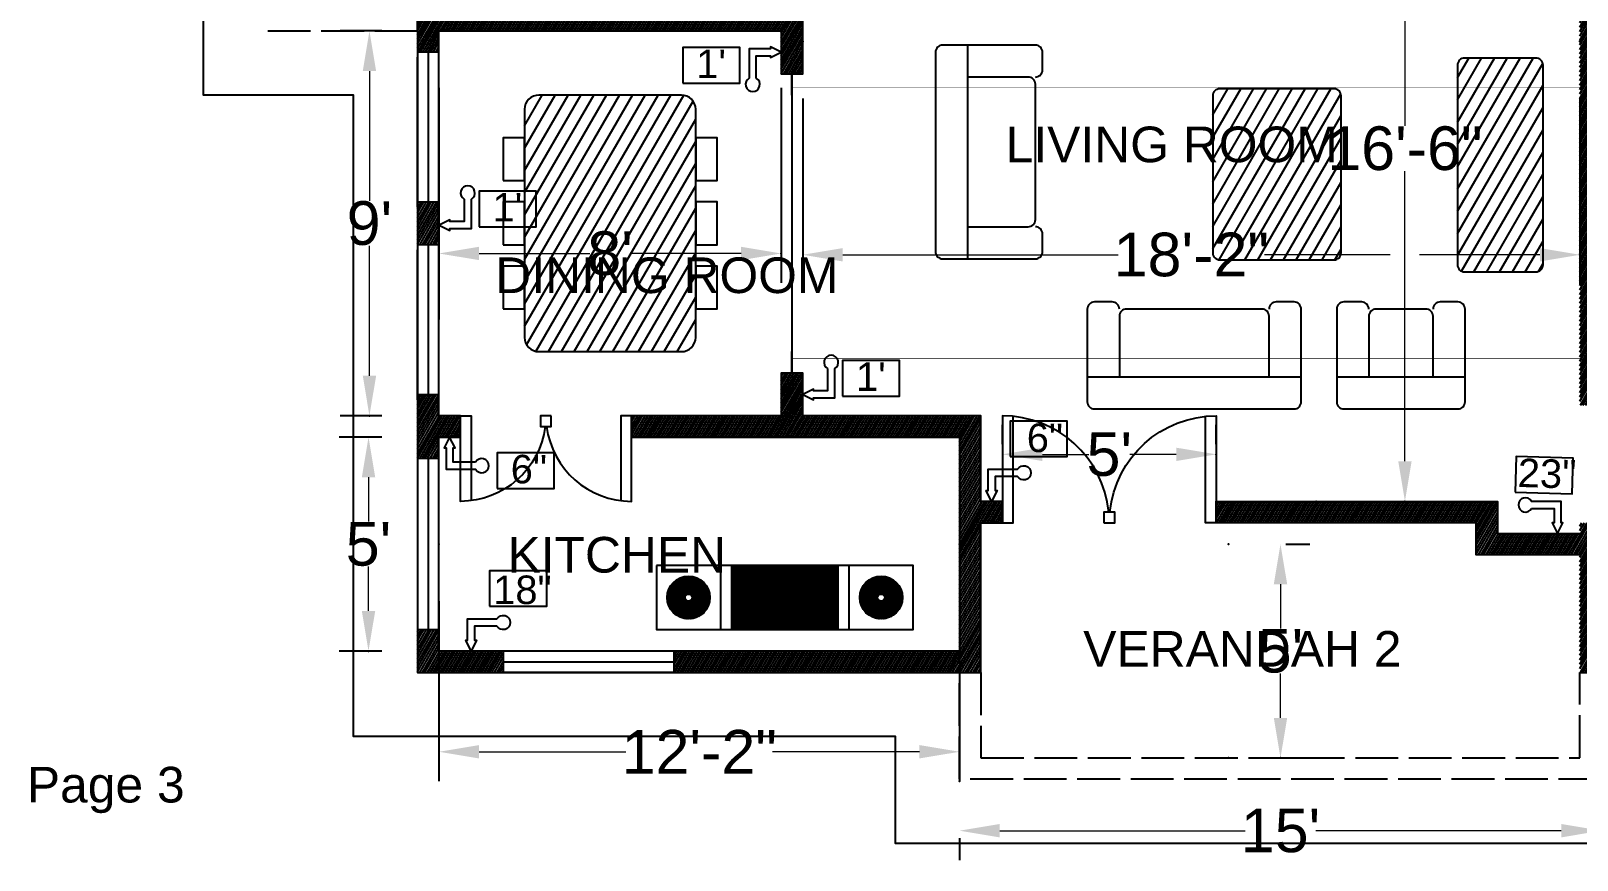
# Model space of a CAD drawing. Header units: inches. Extents: x -992 to 1318, y -395 to 1122.
# Drawn here: x -121.9 to 311.7, y -131.7 to 101 of the extents above; entities that cross this region are included whole.
import ezdxf

# ---------------------------------------------------------------- set-up
doc = ezdxf.new("R2010")
doc.units = ezdxf.units.IN
doc.header["$MEASUREMENT"] = 0
doc.linetypes.add('ACAD_ISO02W100', pattern=[15, 12, -3])
for name, color, linetype in [('Anno-Dims-01', 210, 'Continuous'), ('Anno-Dims-02', 120, 'Continuous'), ('Anno-Texts', 70, 'Continuous'), ('Anno-Texts-Pg-No', 70, 'Continuous'), ('Doors-01', 222, 'Continuous'), ('Doors-Design-02', 7, 'Continuous'), ('Doors-Knobs-04', 20, 'Continuous'), ('Furn-01', 52, 'Continuous'), ('Furn-03', 11, 'Continuous'), ('Multileader-Dims', 60, 'Continuous'), ('Multileaders', 40, 'Continuous'), ('Plan-01', 7, 'Continuous'), ('Plan-Hatch-01', 61, 'Continuous'), ('Roof-01', 7, 'Continuous'), ('Verandah', 201, 'Continuous'), ('Windows-01', 240, 'Continuous')]:
    doc.layers.add(name, color=color, linetype=linetype)
doc.layers.add('Arch', color=7, linetype='Continuous', plot=False)
doc.styles.get("Standard").update_dxf_attribs({"font": 'arial.ttf'})
doc.dimstyles.get("Standard").update_dxf_attribs({"dimtxt": 12.25, "dimasz": 11.25, "dimexe": 8.25, "dimexo": 16, "dimgap": 0.09, "dimtad": 0, "dimtih": 1, "dimtoh": 1, "dimdec": 0, "dimzin": 0, "dimdsep": 46, "dimlunit": 4, "dimtxsty": 'Standard', "dimcen": 0.09, "dimadec": 0, "dimazin": 0, "dimtfac": 1, "dimtdec": 0, "dimtofl": 0, "dimtmove": 0, "dimatfit": 3, "dimfxl": 1, "dimtolj": 1, "dimtzin": 0, "dimlwd": 5, "dimarcsym": 0})
pattern_1 = [(60, (-174.3238, 2e-14), (-2.70633, 1.5625), [])]

# ---------------------------------------------------------------- blocks, each defined once
blk = doc.blocks.new('*D10')
at = {"layer": 'Anno-Dims-01', "color": 0, "lineweight": -2, "transparency": 16777216}
for p, q in [((94.54, 81.96), (94.54, 29.89)), ((312.54, 81.96), (312.54, 29.89))]:
    blk.add_line(p, q, dxfattribs=at)
at = {"layer": 'Anno-Dims-01', "color": 0, "lineweight": 5, "transparency": 16777216}
for p, q in [((105.79, 38.14), (182.99, 38.14)), ((259.32, 38.14), (224.1, 38.14)), ((301.29, 38.14), (267.57, 38.14))]:
    blk.add_line(p, q, dxfattribs=at)
at = {"layer": 'Anno-Dims-01', "color": 0, "transparency": 16777216}
for points in [[(105.79, 40.02), (105.79, 36.27), (94.54, 38.14)], [(301.29, 40.02), (301.29, 36.27), (312.54, 38.14)]]:
    blk.add_solid(points, dxfattribs=at)
at = {"layer": 'Arch', "color": 0, "transparency": 16777216}
for p in [(94.54, 97.96), (312.54, 97.96), (312.54, 38.14)]:
    blk.add_point(p, dxfattribs=at)
at = {"layer": 'Anno-Dims-01', "color": 0, "transparency": 16777216, "insert": (203.54, 38.14), "char_height": 12.25, "attachment_point": 5}
blk.add_mtext('\\A1;18\'-2"', dxfattribs=at)
blk = doc.blocks.new('*D11')
at = {"layer": 'Anno-Dims-01', "color": 0, "lineweight": -2, "transparency": 16777216}
for p, q in [((254.54, 166.96), (271.7, 166.96)), ((254.54, -31.04), (271.7, -31.04))]:
    blk.add_line(p, q, dxfattribs=at)
at = {"layer": 'Anno-Dims-01', "color": 0, "lineweight": 5, "transparency": 16777216}
for p, q in [((263.45, 155.71), (263.45, 74.31)), ((263.45, -19.79), (263.45, 61.62))]:
    blk.add_line(p, q, dxfattribs=at)
at = {"layer": 'Anno-Dims-01', "color": 0, "transparency": 16777216}
for points in [[(261.57, 155.71), (265.32, 155.71), (263.45, 166.96)], [(261.57, -19.79), (265.32, -19.79), (263.45, -31.04)]]:
    blk.add_solid(points, dxfattribs=at)
at = {"layer": 'Arch', "color": 0, "transparency": 16777216}
for p in [(238.54, 166.96), (238.54, -31.04), (263.45, -31.04)]:
    blk.add_point(p, dxfattribs=at)
at = {"layer": 'Anno-Dims-01', "color": 0, "transparency": 16777216, "insert": (263.45, 67.96), "char_height": 12.25, "attachment_point": 5}
blk.add_mtext('\\A1;16\'-6"', dxfattribs=at)
blk = doc.blocks.new('*D12')
at = {"layer": 'Anno-Dims-02', "color": 0, "lineweight": -2, "transparency": 16777216}
for p, q in [((-7.46, -59.04), (-7.46, -109.56)), ((138.54, -59.04), (138.54, -109.56))]:
    blk.add_line(p, q, dxfattribs=at)
at = {"layer": 'Anno-Dims-02', "color": 0, "lineweight": 5, "transparency": 16777216}
for p, q in [((3.79, -101.31), (44.99, -101.31)), ((127.29, -101.31), (86.1, -101.31))]:
    blk.add_line(p, q, dxfattribs=at)
at = {"layer": 'Anno-Dims-02', "color": 0, "transparency": 16777216}
for points in [[(3.79, -99.43), (3.79, -103.18), (-7.46, -101.31)], [(127.29, -99.43), (127.29, -103.18), (138.54, -101.31)]]:
    blk.add_solid(points, dxfattribs=at)
at = {"layer": 'Arch', "color": 0, "transparency": 16777216}
for p in [(-7.46, -43.04), (138.54, -43.04), (138.54, -101.31)]:
    blk.add_point(p, dxfattribs=at)
at = {"layer": 'Anno-Dims-02', "color": 0, "transparency": 16777216, "insert": (65.54, -101.31), "char_height": 12.25, "attachment_point": 5}
blk.add_mtext('\\A1;12\'-2"', dxfattribs=at)
blk = doc.blocks.new('*D13')
at = {"layer": 'Anno-Dims-01', "color": 0, "lineweight": -2, "transparency": 16777216}
for p, q in [((-7.46, 84.96), (-7.46, 30.26)), ((88.54, 84.96), (88.54, 30.26))]:
    blk.add_line(p, q, dxfattribs=at)
at = {"layer": 'Anno-Dims-01', "color": 0, "lineweight": 5, "transparency": 16777216}
for p, q in [((3.79, 38.51), (34.81, 38.51)), ((77.29, 38.51), (46.28, 38.51))]:
    blk.add_line(p, q, dxfattribs=at)
at = {"layer": 'Anno-Dims-01', "color": 0, "transparency": 16777216}
for points in [[(3.79, 40.39), (3.79, 36.64), (-7.46, 38.51)], [(77.29, 40.39), (77.29, 36.64), (88.54, 38.51)]]:
    blk.add_solid(points, dxfattribs=at)
at = {"layer": 'Arch', "color": 0, "transparency": 16777216}
for p in [(-7.46, 100.96), (88.54, 100.96), (88.54, 38.51)]:
    blk.add_point(p, dxfattribs=at)
at = {"layer": 'Anno-Dims-01', "color": 0, "transparency": 16777216, "insert": (40.54, 38.51), "char_height": 12.25, "attachment_point": 5}
blk.add_mtext("\\A1;8'", dxfattribs=at)
blk = doc.blocks.new('*D16')
at = {"layer": 'Anno-Dims-01', "color": 0, "lineweight": -2, "transparency": 16777216}
for p, q in [((150.54, -15.04), (150.54, -9.6)), ((210.54, -15.04), (210.54, -9.6))]:
    blk.add_line(p, q, dxfattribs=at)
at = {"layer": 'Anno-Dims-01', "color": 0, "lineweight": 5, "transparency": 16777216}
for p, q in [((161.79, -17.85), (174.82, -17.85)), ((199.29, -17.85), (186.27, -17.85))]:
    blk.add_line(p, q, dxfattribs=at)
at = {"layer": 'Anno-Dims-01', "color": 0, "transparency": 16777216}
for points in [[(161.79, -15.98), (161.79, -19.73), (150.54, -17.85)], [(199.29, -15.98), (199.29, -19.73), (210.54, -17.85)]]:
    blk.add_solid(points, dxfattribs=at)
at = {"layer": 'Arch', "color": 0, "transparency": 16777216}
for p in [(210.54, -17.85), (150.54, -31.04), (210.54, -31.04)]:
    blk.add_point(p, dxfattribs=at)
at = {"layer": 'Anno-Dims-01', "color": 0, "transparency": 16777216, "insert": (180.54, -17.85), "char_height": 12.25, "attachment_point": 5}
blk.add_mtext("\\A1;5'", dxfattribs=at)
blk = doc.blocks.new('*D17')
at = {"layer": 'Anno-Dims-01', "color": 0, "lineweight": -2, "transparency": 16777216}
for p, q in [((230, -43.04), (236.79, -43.04)), ((230, -103.04), (236.79, -103.04))]:
    blk.add_line(p, q, dxfattribs=at)
at = {"layer": 'Anno-Dims-01', "color": 0, "lineweight": 5, "transparency": 16777216}
for p, q in [((228.54, -54.29), (228.54, -66.72)), ((228.54, -91.79), (228.54, -79.36))]:
    blk.add_line(p, q, dxfattribs=at)
at = {"layer": 'Anno-Dims-01', "color": 0, "transparency": 16777216}
for points in [[(226.67, -54.29), (230.42, -54.29), (228.54, -43.04)], [(226.67, -91.79), (230.42, -91.79), (228.54, -103.04)]]:
    blk.add_solid(points, dxfattribs=at)
at = {"layer": 'Arch', "color": 0, "transparency": 16777216}
for p in [(214, -43.04), (214, -103.04), (228.54, -103.04)]:
    blk.add_point(p, dxfattribs=at)
at = {"layer": 'Anno-Dims-01', "color": 0, "transparency": 16777216, "insert": (228.54, -73.04), "char_height": 12.25, "attachment_point": 5}
blk.add_mtext("\\A1;5'", dxfattribs=at)
blk = doc.blocks.new('*D27')
at = {"layer": 'Anno-Dims-02', "color": 0, "lineweight": -2, "transparency": 16777216}
for p, q in [((-23.46, 100.96), (-35.21, 100.96)), ((-23.46, -7.04), (-35.21, -7.04))]:
    blk.add_line(p, q, dxfattribs=at)
at = {"layer": 'Anno-Dims-02', "color": 0, "lineweight": 5, "transparency": 16777216}
for p, q in [((-26.96, 89.71), (-26.96, 53.31)), ((-26.96, 4.21), (-26.96, 40.62))]:
    blk.add_line(p, q, dxfattribs=at)
at = {"layer": 'Anno-Dims-02', "color": 0, "transparency": 16777216}
for points in [[(-28.83, 89.71), (-25.08, 89.71), (-26.96, 100.96)], [(-28.83, 4.21), (-25.08, 4.21), (-26.96, -7.04)]]:
    blk.add_solid(points, dxfattribs=at)
at = {"layer": 'Arch', "color": 0, "transparency": 16777216}
for p in [(-7.46, 100.96), (-26.96, -7.04), (-7.46, -7.04)]:
    blk.add_point(p, dxfattribs=at)
at = {"layer": 'Anno-Dims-02', "color": 0, "transparency": 16777216, "insert": (-26.96, 46.96), "char_height": 12.25, "attachment_point": 5}
blk.add_mtext("\\A1;9'", dxfattribs=at)
blk = doc.blocks.new('*D28')
at = {"layer": 'Anno-Dims-02', "color": 0, "lineweight": -2, "transparency": 16777216}
for p, q in [((-23.46, -13.04), (-35.47, -13.04)), ((-23.46, -73.04), (-35.47, -73.04))]:
    blk.add_line(p, q, dxfattribs=at)
at = {"layer": 'Anno-Dims-02', "color": 0, "lineweight": 5, "transparency": 16777216}
for p, q in [((-27.22, -24.29), (-27.22, -36.72)), ((-27.22, -61.79), (-27.22, -49.36))]:
    blk.add_line(p, q, dxfattribs=at)
at = {"layer": 'Anno-Dims-02', "color": 0, "transparency": 16777216}
for points in [[(-29.09, -24.29), (-25.34, -24.29), (-27.22, -13.04)], [(-29.09, -61.79), (-25.34, -61.79), (-27.22, -73.04)]]:
    blk.add_solid(points, dxfattribs=at)
at = {"layer": 'Arch', "color": 0, "transparency": 16777216}
for p in [(-7.46, -13.04), (-27.22, -73.04), (-7.46, -73.04)]:
    blk.add_point(p, dxfattribs=at)
at = {"layer": 'Anno-Dims-02', "color": 0, "transparency": 16777216, "insert": (-27.22, -43.04), "char_height": 12.25, "attachment_point": 5}
blk.add_mtext("\\A1;5'", dxfattribs=at)
blk = doc.blocks.new('*D38')
at = {"layer": 'Anno-Dims-02', "color": 0, "lineweight": -2, "transparency": 16777216}
for p, q in [((138.54, -125.56), (138.54, -131.7)), ((318.54, -125.04), (318.54, -131.7))]:
    blk.add_line(p, q, dxfattribs=at)
at = {"layer": 'Anno-Dims-02', "color": 0, "lineweight": 5, "transparency": 16777216}
for p, q in [((149.79, -123.45), (218.64, -123.45)), ((307.29, -123.45), (238.45, -123.45))]:
    blk.add_line(p, q, dxfattribs=at)
at = {"layer": 'Anno-Dims-02', "color": 0, "transparency": 16777216}
for points in [[(149.79, -121.58), (149.79, -125.33), (138.54, -123.45)], [(307.29, -121.58), (307.29, -125.33), (318.54, -123.45)]]:
    blk.add_solid(points, dxfattribs=at)
at = {"layer": 'Arch', "color": 0, "transparency": 16777216}
for p in [(138.54, -109.56), (318.54, -109.04), (318.54, -123.45)]:
    blk.add_point(p, dxfattribs=at)
at = {"layer": 'Anno-Dims-02', "color": 0, "transparency": 16777216, "insert": (228.54, -123.45), "char_height": 12.25, "attachment_point": 5}
blk.add_mtext("\\A1;15'", dxfattribs=at)

msp = doc.modelspace()

# ---------------------------------------------------------------- hatches: boundary and pattern name
at = {"layer": 'Furn-01'}
h = msp.add_hatch(dxfattribs=at)
h.set_pattern_fill('ANSI31', color=256, angle=180)
h.set_pattern_definition([(225, (-1751.89463, 836.97614), (0.088388348, -0.088388348), [])])
h.paths.add_polyline_path([(122.54, -58.04, 1), (110.54, -58.04, 1)])
h.paths.add_polyline_path([(115.54, -58.04, -1), (117.54, -58.04, -1)], flags=16)
h.paths.add_polyline_path([(56.54, -58.04, 1), (68.54, -58.04, 1)])
h.paths.add_polyline_path([(63.54, -58.04, -1), (61.54, -58.04, -1)], flags=16)
h.paths.add_polyline_path([(104.54, -67.04), (104.54, -49.04), (74.54, -49.04), (74.54, -67.04)])
at = {"layer": 'Furn-03'}
h = msp.add_hatch(dxfattribs=at)
h.set_pattern_fill('ANSI31', color=256, scale=25, angle=15)
h.set_pattern_definition([(60, (-180.3238, 2e-14), (-2.70633, 1.5625), [])])
h.paths.add_polyline_path([(278.18, 35.35, 0.414214), (280.18, 33.35), (300.18, 33.35, 0.414214), (302.18, 35.35), (302.18, 91.35, 0.414214), (300.18, 93.35), (280.18, 93.35, 0.414214), (278.18, 91.35)])
h = msp.add_hatch(dxfattribs=at)
h.set_pattern_fill('ANSI31', color=256, scale=25, angle=15)
h.set_pattern_definition(pattern_1)
h.paths.add_polyline_path([(16.54, 14.96, 0.414214), (20.54, 10.96), (60.54, 10.96, 0.414214), (64.54, 14.96), (64.54, 78.96, 0.414214), (60.54, 82.96), (20.54, 82.96, 0.414214), (16.54, 78.96)])
h = msp.add_hatch(dxfattribs=at)
h.set_pattern_fill('ANSI31', color=256, scale=25, angle=15)
h.set_pattern_definition(pattern_1)
h.paths.add_polyline_path([(245.54, 82.72, 0.414214), (243.54, 84.72), (211.54, 84.72, 0.414214), (209.54, 82.72), (209.54, 38.72, 0.414214), (211.54, 36.72), (243.54, 36.72, 0.414214), (245.54, 38.72)])
at = {"layer": 'Plan-Hatch-01'}
h = msp.add_hatch(dxfattribs=at)
h.set_pattern_fill('ANSI31', color=256, scale=5, angle=15)
h.set_pattern_definition([(60, (-174.3238, 2e-14), (-0.5412659, 0.3125), [])])
h.paths.add_polyline_path([(-7.46, 316.96), (-7.46, 310.96), (-1.46, 310.96), (-1.46, 316.96), (16.54, 316.96), (16.54, 322.96), (-55.46, 322.96), (-55.46, 250.96), (-7.46, 250.96), (-7.46, 160.96), (-1.46, 160.96), (-1.46, 166.96), (112.54, 166.96), (112.54, 172.96), (-1.46, 172.96), (-1.46, 280.96), (-7.46, 280.96), (-7.46, 256.96), (-49.46, 256.96), (-49.46, 316.96)])
h.paths.add_polyline_path([(64.54, 322.96), (64.54, 316.96), (88.54, 316.96), (88.54, 322.96)], flags=17)
h.paths.add_polyline_path([(154.54, 316.96), (154.54, 262.96), (160.54, 262.96), (160.54, 316.96), (187.54, 316.96), (187.54, 322.96), (136.54, 322.96), (136.54, 316.96)])
h.paths.add_polyline_path([(205.54, 322.96), (205.54, 316.96), (232.54, 316.96), (232.54, 226.96), (160.54, 226.96), (160.54, 232.96), (154.54, 232.96), (154.54, 172.96), (148.54, 172.96), (148.54, 166.96), (238.54, 166.96), (238.54, 174.96), (232.54, 174.96), (232.54, 172.96), (160.54, 172.96), (160.54, 220.96), (232.54, 220.96), (232.54, 200.96), (238.54, 200.96), (238.54, 202.96), (270.54, 202.96), (270.54, 208.96), (238.54, 208.96), (238.54, 316.96), (326.54, 316.96), (326.54, 322.96)])
h.paths.add_polyline_path([(392.54, 316.96), (392.54, 298.96), (398.54, 298.96), (398.54, 316.96), (420.94, 316.96), (420.94, 322.96), (374.54, 322.96), (374.54, 316.96)], flags=17)
h.paths.add_polyline_path([(450.94, 316.96), (450.94, 265.96), (398.54, 265.96), (398.54, 268.96), (392.54, 268.96), (392.54, 241.96), (398.54, 241.96), (398.54, 259.96), (450.94, 259.96), (450.94, 208.96), (398.54, 208.96), (398.54, 211.96), (392.54, 211.96), (392.54, 208.96), (306.54, 208.96), (306.54, 202.96), (312.54, 202.96), (312.54, 142.96), (318.54, 142.96), (318.54, 148.96), (321.54, 148.96), (321.54, 154.96), (318.54, 154.96), (318.54, 202.96), (381.94, 202.96), (381.94, 154.96), (351.54, 154.96), (351.54, 148.96), (390.94, 148.96), (390.94, 154.96), (387.94, 154.96), (387.94, 202.96), (450.94, 202.96), (450.94, 184.96), (456.94, 184.96), (456.94, 322.96), (438.94, 322.96), (438.94, 316.96)])
h.paths.add_polyline_path([(456.94, 166.96), (450.94, 166.96), (450.94, 154.96), (420.94, 154.96), (420.94, 148.96), (450.94, 148.96), (450.94, 136.96), (456.94, 136.96)])
h.paths.add_polyline_path([(456.94, 88.96), (450.94, 88.96), (450.94, 4.96), (318.54, 4.96), (318.54, 106.96), (312.54, 106.96), (312.54, -4.04), (318.54, -4.04), (318.54, -1.04), (450.94, -1.04), (450.94, -73.04), (378.54, -73.04), (378.54, -79.04), (456.94, -79.04)])
h.paths.add_polyline_path([(312.54, -79.04), (330.54, -79.04), (330.54, -73.04), (318.54, -73.04), (318.54, -37.04), (312.54, -37.04), (312.54, -40.04), (289.45, -40.04), (289.45, -31.04), (210.54, -31.04), (210.54, -37.04), (283.45, -37.04), (283.45, -46.04), (312.54, -46.04)])
h.paths.add_polyline_path([(138.54, -73.04), (58.54, -73.04), (58.54, -79.04), (144.54, -79.04), (144.54, -37.04), (150.54, -37.04), (150.54, -31.04), (144.54, -31.04), (144.54, -7.04), (94.54, -7.04), (94.54, 4.96), (88.54, 4.96), (88.54, -7.04), (46.54, -7.04), (46.54, -13.04), (138.54, -13.04)])
h.paths.add_polyline_path([(-7.46, -73.04), (-7.46, -67.04), (-13.46, -67.04), (-13.46, -79.04), (10.54, -79.04), (10.54, -73.04)])
h.paths.add_polyline_path([(-13.46, -19.04), (-7.46, -19.04), (-7.46, -13.04), (-1.46, -13.04), (-1.46, -7.04), (-7.46, -7.04), (-7.46, -1.04), (-13.46, -1.04)])
h.paths.add_polyline_path([(-7.46, 40.96), (-7.46, 52.96), (-13.46, 52.96), (-13.46, 40.96)])
h.paths.add_polyline_path([(-1.46, 106.96), (-1.46, 112.96), (-7.46, 112.96), (-7.46, 106.96), (-13.46, 106.96), (-13.46, 94.96), (-7.46, 94.96), (-7.46, 100.96), (88.54, 100.96), (88.54, 88.96), (94.54, 88.96), (94.54, 106.96)])

# ---------------------------------------------------------------- linework, layer by layer
at = {"layer": 'Arch', "extrusion": (1, 4.44089e-17, 5.91646e-32)}
msp.add_arc((46.96, 72, 91.54), 39, 0, 180, dxfattribs=at)
at = {"layer": 'Arch'}
for points in [[(91.54, 88.96, 72), (91.54, 85.96, 72), (91.54, 82.96, 72), (91.54, 82.96, 69), (91.54, 82.96, 66), (91.54, 83.46, 66), (91.54, 83.96, 66), (91.54, 83.96, 65), (91.54, 83.96, 64), (91.54, 84.46, 64), (91.54, 84.96, 64), (91.54, 84.96, 63.43), (91.54, 84.96, 62.87), (91.54, 84.46, 62.58), (91.54, 84.46, 62), (91.54, 84.46, 61.42), (91.54, 84.96, 61.13), (91.54, 84.96, 60.5), (91.54, 84.96, 59.87), (91.54, 84.46, 59.58), (91.54, 84.46, 59), (91.54, 84.46, 58.42), (91.54, 84.96, 58.13), (91.54, 84.96, 57.5), (91.54, 84.96, 56.87), (91.54, 84.46, 56.58), (91.54, 84.46, 56), (91.54, 84.46, 55.42), (91.54, 84.96, 55.13), (91.54, 84.96, 38), (91.54, 84.96, 20.87), (91.54, 84.46, 20.58), (91.54, 84.46, 20), (91.54, 84.46, 19.42), (91.54, 84.96, 19.13), (91.54, 84.96, 18.5), (91.54, 84.96, 17.87), (91.54, 84.46, 17.58), (91.54, 84.46, 17), (91.54, 84.46, 16.42), (91.54, 84.96, 16.13), (91.54, 84.96, 15.5), (91.54, 84.96, 14.87), (91.54, 84.46, 14.58), (91.54, 84.46, 14), (91.54, 84.46, 13.42), (91.54, 84.96, 13.13), (91.54, 84.96, 12.57), (91.54, 84.96, 12), (91.54, 84.46, 12), (91.54, 83.96, 12), (91.54, 83.96, 11), (91.54, 83.96, 10), (91.54, 83.46, 10), (91.54, 82.96, 10), (91.54, 82.96, 5), (91.54, 82.96), (91.54, 85.96), (91.54, 88.96)], [(91.54, 4.96, 72), (91.54, 7.96, 72), (91.54, 10.96, 72), (91.54, 10.96, 69), (91.54, 10.96, 66), (91.54, 10.46, 66), (91.54, 9.96, 66), (91.54, 9.96, 65), (91.54, 9.96, 64), (91.54, 9.46, 64), (91.54, 8.96, 64), (91.54, 8.96, 63.43), (91.54, 8.96, 62.87), (91.54, 9.46, 62.58), (91.54, 9.46, 62), (91.54, 9.46, 61.42), (91.54, 8.96, 61.13), (91.54, 8.96, 60.5), (91.54, 8.96, 59.87), (91.54, 9.46, 59.58), (91.54, 9.46, 59), (91.54, 9.46, 58.42), (91.54, 8.96, 58.13), (91.54, 8.96, 57.5), (91.54, 8.96, 56.87), (91.54, 9.46, 56.58), (91.54, 9.46, 56), (91.54, 9.46, 55.42), (91.54, 8.96, 55.13), (91.54, 8.96, 38), (91.54, 8.96, 20.87), (91.54, 9.46, 20.58), (91.54, 9.46, 20), (91.54, 9.46, 19.42), (91.54, 8.96, 19.13), (91.54, 8.96, 18.5), (91.54, 8.96, 17.87), (91.54, 9.46, 17.58), (91.54, 9.46, 17), (91.54, 9.46, 16.42), (91.54, 8.96, 16.13), (91.54, 8.96, 15.5), (91.54, 8.96, 14.87), (91.54, 9.46, 14.58), (91.54, 9.46, 14), (91.54, 9.46, 13.42), (91.54, 8.96, 13.13), (91.54, 8.96, 12.57), (91.54, 8.96, 12), (91.54, 9.46, 12), (91.54, 9.96, 12), (91.54, 9.96, 11), (91.54, 9.96, 10), (91.54, 10.46, 10), (91.54, 10.96, 10), (91.54, 10.96, 5), (91.54, 10.96), (91.54, 7.96), (91.54, 4.96)]]:
    msp.add_rational_spline(points, [1, 1, 1, 1, 1, 1, 1, 1, 1, 1, 1, 1, 1, 0.866025403784, 1, 0.866025403784, 1, 1, 1, 0.866025403784, 1, 0.866025403784, 1, 1, 1, 0.866025403784, 1, 0.866025403784, 1, 1, 1, 0.866025403784, 1, 0.866025403784, 1, 1, 1, 0.866025403784, 1, 0.866025403784, 1, 1, 1, 0.866025403784, 1, 0.866025403784, 1, 1, 1, 1, 1, 1, 1, 1, 1, 1, 1, 1, 1], degree=2, knots=[0, 0, 0, 1, 1, 2, 2, 3, 3, 4, 4, 5, 5, 6, 6, 7.047198, 7.047198, 8.094395, 8.094395, 9.094395, 9.094395, 10.141593, 10.141593, 11.18879, 11.18879, 12.18879, 12.18879, 13.235988, 13.235988, 14.283185, 14.283185, 15.283185, 15.283185, 16.330383, 16.330383, 17.37758, 17.37758, 18.37758, 18.37758, 19.424778, 19.424778, 20.471976, 20.471976, 21.471976, 21.471976, 22.519173, 22.519173, 23.566371, 23.566371, 24.566371, 24.566371, 25.566371, 25.566371, 26.566371, 26.566371, 27.566371, 27.566371, 28.566371, 28.566371, 29.566371, 29.566371, 29.566371], dxfattribs=at)
at = {"layer": 'Doors-01', "extrusion": (-1, -2.22045e-16, 0), "elevation": 7.46}
for points in [[(-19.96, 76), (-38.96, 76), (-38.96, 38), (-19.96, 38)], [(-21.96, 74), (-21.96, 40), (-36.96, 40), (-36.96, 74)], [(-21.96, 74), (-21.96, 40), (-36.96, 40), (-36.96, 74)]]:
    msp.add_lwpolyline(points, close=True, dxfattribs=at)
at = {"layer": 'Doors-01'}
for points in [[(22.36, -10.04, -0.377964), (-1.46, -31.04), (-1.46, -7.04), (1.54, -7.04), (1.54, -30.85)], [(22.73, -10.04, 0.377964), (46.54, -31.04), (46.54, -7.04), (43.54, -7.04), (43.54, -30.85)], [(180.39, -34.04, 0.38517), (150.54, -7.04), (150.54, -37.04), (153.54, -37.04), (153.54, -7.19)], [(180.69, -34.04, -0.38517), (210.54, -7.04), (210.54, -37.04), (207.54, -37.04), (207.54, -7.19)]]:
    msp.add_lwpolyline(points, format="xyb", dxfattribs=at)
for points in [[(24.04, -7.04), (21.04, -7.04), (21.04, -10.04), (24.04, -10.04)], [(179.04, -37.04), (182.04, -37.04), (182.04, -34.04), (179.04, -34.04)]]:
    msp.add_lwpolyline(points, close=True, dxfattribs=at)
at = {"layer": 'Doors-01', "extrusion": (-8.99421e-17, -1, -2.22045e-16), "elevation": 79.04}
for points in [[(10.54, 36), (58.54, 36), (58.54, 84), (10.54, 84)], [(11.13, 83.41), (33.13, 83.41), (33.13, 39.41), (11.13, 39.41)], [(12.54, 38), (56.54, 38), (56.54, 82), (12.54, 82)], [(13.13, 81.41), (31.13, 81.41), (31.13, 41.41), (13.13, 41.41)], [(13.13, 81.41), (31.13, 81.41), (31.13, 41.41), (13.13, 41.41)], [(56.54, 38), (56.54, 82), (34.54, 82), (34.54, 38)]]:
    msp.add_lwpolyline(points, close=True, dxfattribs=at)
at = {"layer": 'Doors-01', "extrusion": (0, -1, -1.38023e-15), "elevation": 79.04}
msp.add_lwpolyline([(54.54, 40), (54.54, 80), (36.54, 80), (36.54, 40)], close=True, dxfattribs=at)
msp.add_lwpolyline([(54.54, 40), (54.54, 80), (36.54, 80), (36.54, 40)], close=True, dxfattribs=at)
at = {"layer": 'Doors-Design-02', "extrusion": (-1, -2.22045e-16, 0), "elevation": 13.46}
for points in [[(-51.55, 37.41), (-51.55, 79.41), (-93.55, 79.41), (-93.55, 37.41)], [(-53.55, 39.41), (-53.55, 77.41), (-91.55, 77.41), (-91.55, 39.41)], [(2.45, 37.41), (2.45, 79.41), (-39.55, 79.41), (-39.55, 37.41)], [(0.45, 39.41), (0.45, 77.41), (-37.55, 77.41), (-37.55, 39.41)]]:
    msp.add_lwpolyline(points, close=True, dxfattribs=at)
at = {"layer": 'Doors-Knobs-04', "extrusion": (-1, -2.22045e-16, 0)}
for p, q in [((-13.46, 93.55, 1.41), (-13.46, 93.55, 37.41)), ((-13.46, 51.55, 1.41), (-13.46, 51.55, 37.41)), ((-13.46, 39.55, 1.41), (-13.46, 39.55, 37.41)), ((-13.46, -2.45, 1.41), (-13.46, -2.45, 37.41))]:
    msp.add_line(p, q, dxfattribs=at)
at = {"layer": 'Doors-Knobs-04', "extrusion": (-1, 2.73639e-16, -2.22045e-16)}
for p, q in [((-13.46, -19.04), (-13.46, -19.04, 36)), ((-13.46, -68.45, 1.41), (-13.46, -68.45, 37.41))]:
    msp.add_line(p, q, dxfattribs=at)
at = {"layer": 'Doors-Knobs-04', "extrusion": (-8.99421e-17, -1, -2.22045e-16)}
for p, q in [((10.54, -77.04), (10.54, -77.04, 36)), ((58.54, -77.04), (58.54, -77.04, 36))]:
    msp.add_line(p, q, dxfattribs=at)
at = {"layer": 'Furn-01'}
for p, q in [((71.54, -49.04), (71.54, -67.04)), ((74.54, -49.04), (74.54, -67.04)), ((104.54, -67.04), (104.54, -49.04)), ((107.54, -67.04), (107.54, -49.04))]:
    msp.add_line(p, q, dxfattribs=at)
msp.add_lwpolyline([(53.54, -49.04), (53.54, -67.04), (125.54, -67.04), (125.54, -49.04)], close=True, dxfattribs=at)
for centre, radius in [((62.54, -58.04), 6), ((116.54, -58.04), 6), ((62.54, -58.04), 1), ((116.54, -58.04), 1)]:
    msp.add_circle(centre, radius, dxfattribs=at)
at = {"layer": 'Furn-03'}
for p, q in [((140.8, 97), (140.8, 37)), ((174.35, 3.9), (234.35, 3.9)), ((244.32, 3.9), (280.32, 3.9))]:
    msp.add_line(p, q, dxfattribs=at)
for points in [[(159.8, 88, 0.414214), (161.8, 90), (161.8, 95, 0.414214), (159.8, 97), (133.8, 97, 0.414214), (131.8, 95), (131.8, 39, 0.414214), (133.8, 37), (159.8, 37, 0.414214), (161.8, 39), (161.8, 44, 0.414214), (159.8, 46)], [(140.8, 46), (157.8, 46, 0.414214), (159.8, 48), (159.8, 86, 0.414214), (157.8, 88), (140.8, 88)], [(183.35, 22.9, 0.414214), (181.35, 24.9), (176.35, 24.9, 0.414214), (174.35, 22.9), (174.35, -3.1, 0.414214), (176.35, -5.1), (232.35, -5.1, 0.414214), (234.35, -3.1), (234.35, 22.9, 0.414214), (232.35, 24.9), (227.35, 24.9, 0.414214), (225.35, 22.9)], [(225.35, 3.9), (225.35, 20.9, 0.414214), (223.35, 22.9), (185.35, 22.9, 0.414214), (183.35, 20.9), (183.35, 3.9)], [(253.32, 22.9, 0.414214), (251.32, 24.9), (246.32, 24.9, 0.414214), (244.32, 22.9), (244.32, -3.1, 0.414214), (246.32, -5.1), (278.32, -5.1, 0.414214), (280.32, -3.1), (280.32, 22.9, 0.414214), (278.32, 24.9), (273.32, 24.9, 0.414214), (271.32, 22.9)], [(271.32, 3.9), (271.32, 20.9, 0.414214), (269.32, 22.9), (255.32, 22.9, 0.414214), (253.32, 20.9), (253.32, 3.9)]]:
    msp.add_lwpolyline(points, format="xyb", dxfattribs=at)
for points in [[(302.18, 35.35), (302.18, 91.35, 0.414214), (300.18, 93.35), (280.18, 93.35, 0.414214), (278.18, 91.35), (278.18, 35.35, 0.414214), (280.18, 33.35), (300.18, 33.35, 0.414214)], [(20.54, 10.96), (60.54, 10.96, 0.414214), (64.54, 14.96), (64.54, 78.96, 0.414214), (60.54, 82.96), (20.54, 82.96, 0.414214), (16.54, 78.96), (16.54, 14.96, 0.414214)], [(209.54, 82.72), (209.54, 38.72, 0.414214), (211.54, 36.72), (243.54, 36.72, 0.414214), (245.54, 38.72), (245.54, 82.72, 0.414214), (243.54, 84.72), (211.54, 84.72, 0.414214)]]:
    msp.add_lwpolyline(points, format="xyb", close=True, dxfattribs=at)
for points in [[(10.54, 58.96), (16.54, 58.96), (16.54, 70.96), (10.54, 70.96)], [(64.54, 58.96), (70.54, 58.96), (70.54, 70.96), (64.54, 70.96)], [(10.54, 40.96), (16.54, 40.96), (16.54, 52.96), (10.54, 52.96)], [(64.54, 40.96), (70.54, 40.96), (70.54, 52.96), (64.54, 52.96)], [(10.54, 22.96), (16.54, 22.96), (16.54, 34.96), (10.54, 34.96)], [(64.54, 22.96), (70.54, 22.96), (70.54, 34.96), (64.54, 34.96)]]:
    msp.add_lwpolyline(points, close=True, dxfattribs=at)
at = {"layer": 'Multileaders'}
for points in [[(60.94, 86.26), (76.94, 86.26), (76.94, 96.26), (60.94, 96.26)], [(3.81, 46.02), (19.81, 46.02), (19.81, 56.02), (3.81, 56.02)], [(105.73, -1.51), (121.73, -1.51), (121.73, 8.49), (105.73, 8.49)], [(152.75, -18.5), (168.75, -18.5), (168.75, -8.5), (152.75, -8.5)], [(8.89, -27.46), (24.89, -27.46), (24.89, -17.46), (8.89, -17.46)], [(294.36, -28.44), (310.35, -28.92), (310.65, -18.93), (294.66, -18.45)], [(6.75, -60.5), (22.75, -60.5), (22.75, -50.5), (6.75, -50.5)]]:
    msp.add_lwpolyline(points, close=True, dxfattribs=at)
for points in [[(81.54, 87.69), (81.54, 93.96), (85.54, 93.96), (85.54, 93.46), (88.54, 94.96), (85.54, 96.46), (85.54, 95.96), (83.54, 95.96), (79.54, 95.96), (79.54, 93.96), (79.54, 87.69, 3.732051)], [(-0.38, 53.76), (-0.38, 47.49), (-4.38, 47.49), (-4.38, 47.99), (-7.38, 46.49), (-4.38, 44.99), (-4.38, 45.49), (-2.38, 45.49), (1.62, 45.49), (1.62, 47.49), (1.62, 53.76, 3.732051)], [(101.54, 6.23), (101.54, -0.04), (97.54, -0.04), (97.54, 0.46), (94.54, -1.04), (97.54, -2.54), (97.54, -2.04), (99.54, -2.04), (103.54, -2.04), (103.54, -0.04), (103.54, 6.23, 3.732051)], [(2.81, -20.04), (-3.46, -20.04), (-3.46, -16.04), (-2.96, -16.04), (-4.46, -13.04), (-5.96, -16.04), (-5.46, -16.04), (-5.46, -18.04), (-5.46, -22.04), (-3.46, -22.04), (2.81, -22.04, 3.732051)], [(154.81, -24.04), (148.54, -24.04), (148.54, -28.04), (149.04, -28.04), (147.54, -31.04), (146.04, -28.04), (146.54, -28.04), (146.54, -26.04), (146.54, -22.04), (148.54, -22.04), (154.81, -22.04, -3.732051)], [(298.98, -33.04), (305.25, -33.04), (305.25, -37.04), (304.75, -37.04), (306.25, -40.04), (307.75, -37.04), (307.25, -37.04), (307.25, -35.04), (307.25, -31.04), (305.25, -31.04), (298.98, -31.04, 3.732051)], [(8.81, -66.04), (2.54, -66.04), (2.54, -70.04), (3.04, -70.04), (1.54, -73.04), (0.04, -70.04), (0.54, -70.04), (0.54, -68.04), (0.54, -64.04), (2.54, -64.04), (8.81, -64.04, -3.732051)]]:
    msp.add_lwpolyline(points, format="xyb", close=True, dxfattribs=at)
at = {"layer": 'Plan-01'}
for points in [[(-13.46, 106.96), (-13.46, -79.04), (144.54, -79.04), (144.54, -37.04), (150.54, -37.04), (150.54, -31.04), (144.54, -31.04), (144.54, -7.04), (94.54, -7.04), (94.54, 4.96), (88.54, 4.96), (88.54, -7.04), (46.54, -7.04), (46.54, -13.04), (138.54, -13.04), (138.54, -73.04), (-7.46, -73.04), (-7.46, -13.04), (-1.46, -13.04), (-1.46, -7.04), (-7.46, -7.04), (-7.46, 100.96), (88.54, 100.96), (88.54, 88.96), (94.54, 88.96), (94.54, 106.96)], [(312.54, -46.04), (283.45, -46.04), (283.45, -37.04), (210.54, -37.04), (210.54, -31.04), (289.45, -31.04), (289.45, -40.04), (312.54, -40.04)]]:
    msp.add_lwpolyline(points, dxfattribs=at)
at = {"layer": 'Roof-01'}
msp.add_lwpolyline([(-73.46, 340.96), (474.94, 340.96), (474.94, -97.04), (336.54, -97.04), (336.54, -127.04), (120.54, -127.04), (120.54, -97.04), (-31.46, -97.04), (-31.46, 82.96), (-73.46, 82.96)], close=True, dxfattribs=at)
at = {"layer": 'Verandah', "linetype": 'ACAD_ISO02W100'}
for points in [[(-55.46, 250.96), (-55.46, 100.96), (-13.46, 100.96), (-13.46, 106.96), (-49.46, 106.96), (-49.46, 250.96)], [(144.54, -79.04), (144.54, -103.04), (312.54, -103.04), (312.54, -79.04), (318.54, -79.04), (318.54, -109.04), (138.54, -109.04), (138.54, -79.04)]]:
    msp.add_lwpolyline(points, close=True, dxfattribs=at)
at = {"layer": 'Windows-01'}
for p, q in [((-10.46, 94.96), (-10.46, 52.96)), ((-10.46, 40.96), (-10.46, -1.04)), ((-10.46, -19.04), (-10.46, -67.04)), ((10.54, -76.04), (58.54, -76.04))]:
    msp.add_line(p, q, dxfattribs=at)
for points in [[(-13.46, 94.96), (-13.46, 52.96), (-7.46, 52.96), (-7.46, 94.96)], [(-13.46, 40.96), (-13.46, -1.04), (-7.46, -1.04), (-7.46, 40.96)], [(-13.46, -19.04), (-13.46, -67.04), (-7.46, -67.04), (-7.46, -19.04)], [(10.54, -79.04), (58.54, -79.04), (58.54, -73.04), (10.54, -73.04)]]:
    msp.add_lwpolyline(points, close=True, dxfattribs=at)

# ---------------------------------------------------------------- texts
at = {"layer": 'Anno-Texts', "linetype": 'ACAD_ISO02W100'}
for s, p in [('LIVING ROOM', (151.46, 64.11)), ('DINING ROOM', (8.34, 27.4)), ('KITCHEN', (11.75, -51.03)), ('VERANDAH 2', (173.22, -77.43))]:
    msp.add_text(s, height=10, dxfattribs=at).set_placement(p)
at = {"layer": 'Anno-Texts-Pg-No', "linetype": 'ACAD_ISO02W100'}
msp.add_text('Page 3', height=10, dxfattribs=at).set_placement((-123.04, -115.54))
at = {"layer": 'Multileader-Dims'}
for s, p in [("1'", (64.7, 87.74)), ("1'", (7.57, 47.49)), ("1'", (109.49, -0.04)), (' 6"', (154.28, -17.22)), ('6"', (12.66, -25.99)), (' 18"', (4.65, -59.86))]:
    msp.add_text(s, height=8, dxfattribs=at).set_placement(p)
msp.add_text('23"', height=8, rotation=358.2826, dxfattribs=at).set_placement((294.99, -26.99))

# ---------------------------------------------------------------- dimensions: what is measured, and where the dimension line sits
at = {"layer": 'Anno-Dims-01'}
for base, p1, p2, picture, middle in [((263.45, -31.04), (238.54, 166.96), (238.54, -31.04), '*D11', (263.45, 67.96)), ((228.54, -103.04), (214, -43.04), (214, -103.04), '*D17', (228.54, -73.04))]:
    dim = msp.add_linear_dim(base=base, p1=p1, p2=p2, angle=90, dimstyle='Standard', dxfattribs=at)
    dim.commit()
    dim.dimension.update_dxf_attribs({"geometry": picture, "text_midpoint": middle})
for base, p1, p2, picture, middle in [((88.54, 38.51), (-7.46, 100.96), (88.54, 100.96), '*D13', (40.54, 38.51)), ((312.54, 38.14), (94.54, 97.96), (312.54, 97.96), '*D10', (203.54, 38.14)), ((210.54, -17.85), (150.54, -31.04), (210.54, -31.04), '*D16', (180.54, -17.85))]:
    dim = msp.add_linear_dim(base=base, p1=p1, p2=p2, dimstyle='Standard', dxfattribs=at)
    dim.commit()
    dim.dimension.update_dxf_attribs({"geometry": picture, "text_midpoint": middle})
at = {"layer": 'Anno-Dims-02'}
for base, p1, p2, picture, middle in [((-26.96, -7.04), (-7.46, 100.96), (-7.46, -7.04), '*D27', (-26.96, 46.96)), ((-27.22, -73.04), (-7.46, -13.04), (-7.46, -73.04), '*D28', (-27.22, -43.04))]:
    dim = msp.add_linear_dim(base=base, p1=p1, p2=p2, angle=90, dimstyle='Standard', dxfattribs=at)
    dim.commit()
    dim.dimension.update_dxf_attribs({"geometry": picture, "text_midpoint": middle})
dim = msp.add_linear_dim(base=(138.54, -101.31), p1=(-7.46, -43.04), p2=(138.54, -43.04), dimstyle='Standard', dxfattribs=at)
dim.commit()
dim.dimension.update_dxf_attribs({"geometry": '*D12', "text_midpoint": (65.54, -101.31), "dimtype": 160})
dim = msp.add_linear_dim(base=(318.54, -123.45), p1=(138.54, -109.56), p2=(318.54, -109.04), dimstyle='Standard', dxfattribs=at)
dim.commit()
dim.dimension.update_dxf_attribs({"geometry": '*D38', "text_midpoint": (228.54, -123.45)})

doc.saveas('drawing.dxf')
